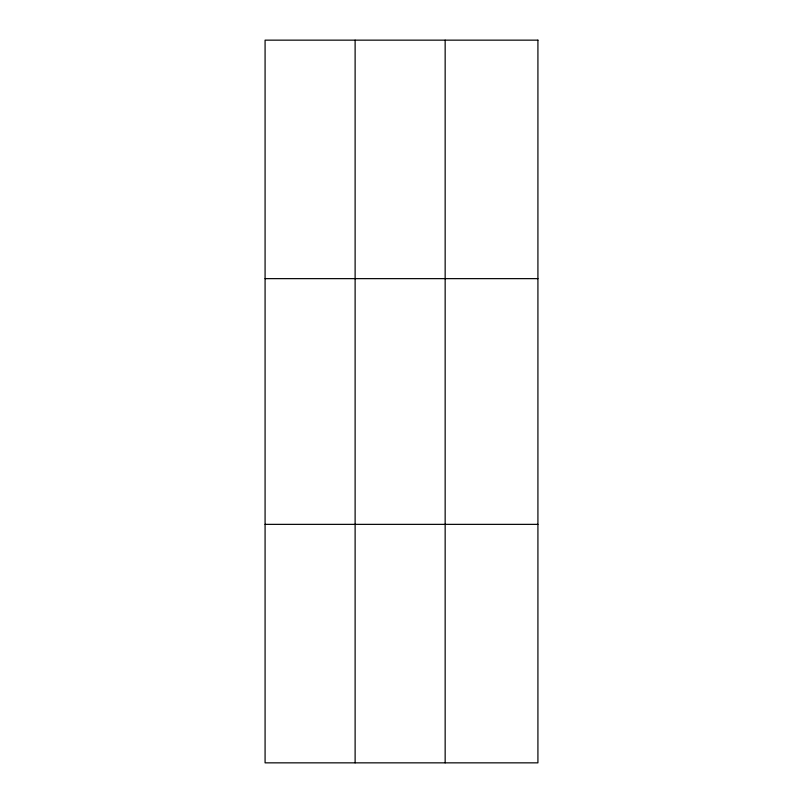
<?xml version="1.0" encoding="UTF-8"?>
<svg xmlns="http://www.w3.org/2000/svg" width="803" height="803" viewBox="0 0 803 803"><rect width="100%" height="100%" fill="white"/><g stroke="black" fill="none" stroke-linecap="round" stroke-linejoin="round"><path stroke-width="1.2" d="M355.117 762.85L355.117 40.15M445.153 762.85L445.153 40.15M265.08 278.641L537.92 278.641M265.08 524.359L537.92 524.359M537.92 40.15L537.92 762.85L265.08 762.85L265.08 40.15L537.92 40.15"/></g></svg>
